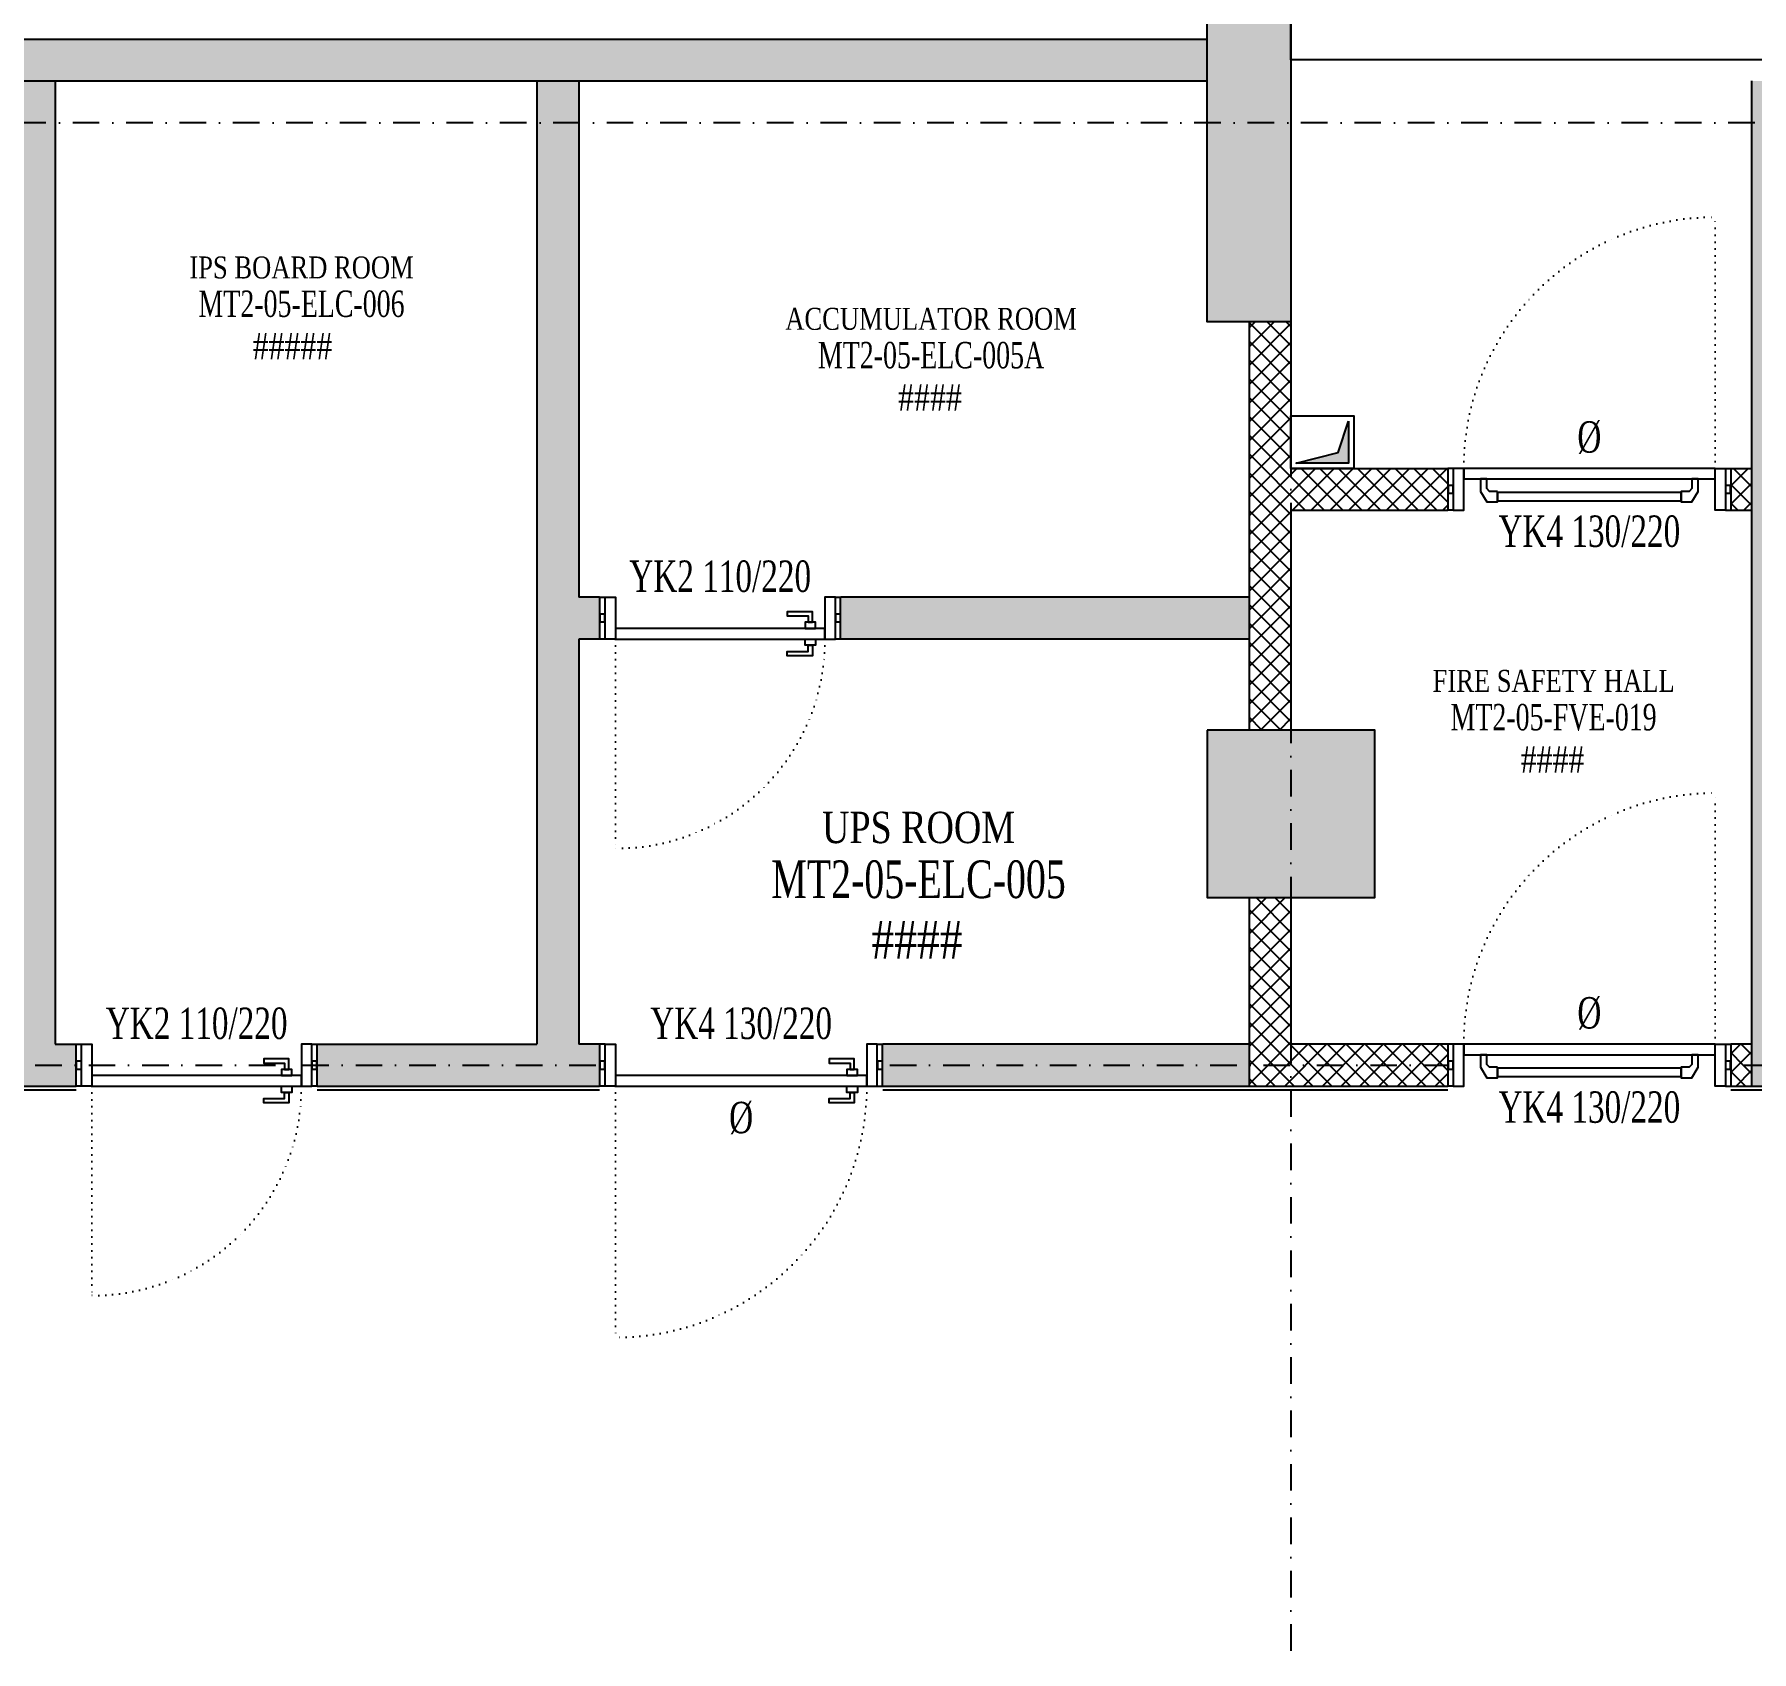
# Model space of a CAD drawing. Header units: inches. Extents: x -772 to 6765, y -813 to 4093.
# Drawn here: x 3650 to 4470, y 970 to 1742 of the extents above; entities that cross this region are included whole.
import ezdxf
from ezdxf.enums import TextEntityAlignment as Align

# ---------------------------------------------------------------- set-up
doc = ezdxf.new("R2010")
doc.units = ezdxf.units.IN
doc.header["$MEASUREMENT"] = 0
doc.set_wipeout_variables(frame=1)
doc.linetypes.add('DASHDOT', pattern=[25.4, 12.7, -6.35, 0, -6.35])
doc.linetypes.add('DOT2', pattern=[3.175, 0, -3.175])
for name, color, linetype in [('FHM_WAL_Siva', 30, 'Continuous'), ('H_GAP_Kapi_', 120, 'Continuous'), ('H_GAP_KapiIzdusum', 8, 'DOT2'), ('H_GAP_PencereIzdusum', 8, 'DOT2'), ('H_GAP_PozKapi', 9, 'Continuous'), ('H_GAP_WipeoutKapi', 255, 'DOT2'), ('H_ROM_MahalEng', 61, 'Continuous'), ('H_ROM_MahalNumarasi', 61, 'Continuous'), ('H_STR_Aks', 250, 'DASHDOT'), ('H_STR_Betonarme', 4, 'Continuous'), ('H_STR_BetonarmeTarama', 251, 'Continuous'), ('H_STR_DosemeGorunus', 98, 'Continuous'), ('H_STR_Merdiven', 190, 'Continuous'), ('H_STR_SaftNotasyon', 8, 'Continuous'), ('H_TXT_Yazi_Text', 72, 'Continuous'), ('H_WAL_DuvarBlok', 234, 'Continuous'), ('H_WAL_DuvarTaramasi', 252, 'Continuous')]:
    doc.layers.add(name, color=color, linetype=linetype)
doc.styles.add('HG', font='times.ttf')
doc.styles.add('HG_POZ', font='times.ttf')
doc.styles.add('XR_IZM_MH_PLN_04_ROM$0$HG', font='times.ttf')

# ---------------------------------------------------------------- blocks, each defined once
blk = doc.blocks.new('*U62')
at = {"layer": 'Defpoints'}
blk.add_lwpolyline([(0, 0), (430, 0), (430, -820), (0, -820)], close=True, dxfattribs=at)
at = {"layer": 'H_TXT_Yazi_Text', "style": 'HG'}
blk.add_attdef('MERDIVENADI', text='', height=20, dxfattribs=at).set_placement((215, -90), align=Align.CENTER)
blk = doc.blocks.new('*U39')
at = {"ltscale": 20}
blk.add_wipeout([(0, 3.5), (115, 3.5), (115, -23.5), (0, -23.5)], dxfattribs=at).dxf.layer = 'H_GAP_WipeoutKapi'
for points in [[(2.5, 0), (0, 0)], [(115, 0), (112.5, 0)], [(0, -20), (2.5, -20)], [(112.5, -20), (115, -20)]]:
    blk.add_lwpolyline(points)
for points in [[(2.5, -20), (7.5, -20), (7.5, 0), (2.5, 0)], [(7.5, 0), (107.5, 0), (107.5, -5), (7.5, -5)], [(101.5, 3), (101.5, 8), (89.5, 8), (89.5, 6), (99.5, 6), (99.5, 3)], [(98, 0), (103, 0), (103, 3), (98, 3)], [(112.5, -20), (107.5, -20), (107.5, 0), (112.5, 0)], [(0.2, -12), (2.3, -12), (2.3, -8), (0.2, -8)], [(101.5, -8), (101.5, -13), (89.5, -13), (89.5, -11), (99.5, -11), (99.5, -8)], [(98, -5), (103, -5), (103, -8), (98, -8)], [(112.7, -12), (114.8, -12), (114.8, -8), (112.7, -8)]]:
    blk.add_lwpolyline(points, close=True)
at = {"layer": 'H_GAP_KapiIzdusum', "linetype": 'DOT2'}
blk.add_line((7.5, 0), (7.5, 100), dxfattribs=at)
blk.add_arc((7.91, 0.41), 99.59, 359.76276, 90.23724, dxfattribs=at)
at = {"layer": 'H_WAL_DuvarBlok'}
for points in [[(0, 0), (0, -20)], [(115, 0), (115, -20)]]:
    blk.add_lwpolyline(points, dxfattribs=at)
at = {"layer": 'H_GAP_PozKapi', "color": 1, "style": 'HG_POZ'}
blk.add_attdef('K-O', text='', height=15, dxfattribs=at).set_placement((57.5, 15), align=Align.MIDDLE_CENTER)
at = {"layer": 'H_GAP_PozKapi', "color": 1, "style": 'HG_POZ', "width": 0.7}
blk.add_attdef('KAPIPOZ', text='', height=15, dxfattribs=at).set_placement((57.5, -30), align=Align.MIDDLE)
blk = doc.blocks.new('Not_Mahal')
at = {"color": 0, "style": 'XR_IZM_MH_PLN_04_ROM$0$HG', "width": 0.7}
blk.add_attdef('NO', text='', height=18, dxfattribs=at).set_placement((0, 22.5), align=Align.MIDDLE_CENTER)
blk = doc.blocks.new('*U37')
at = {"ltscale": 30}
blk.add_wipeout([(0, 3.5), (135, 3.5), (135, -23.5), (0, -23.5)], dxfattribs=at).dxf.layer = 'H_GAP_WipeoutKapi'
for points in [[(2.5, 0), (0, 0)], [(132.5, 0), (135, 0)], [(2.5, -20), (0, -20)], [(132.5, -20), (135, -20)]]:
    blk.add_lwpolyline(points)
for points in [[(0.2, -12), (2.3, -12), (2.3, -8), (0.2, -8)], [(2.5, -20), (7.5, -20), (7.5, 0), (2.5, 0)], [(7.5, 0), (127.5, 0), (127.5, -5), (7.5, -5)], [(15.5, -5), (18.5, -5), (18.5, -9.7), (19.8, -11), (23.7, -11), (23.7, -16), (18.5, -16), (15.5, -11)], [(111.3, -11), (115.2, -11), (116.5, -9.7), (116.5, -5), (119.5, -5), (119.5, -11), (116.5, -16), (111.3, -16)], [(132.5, -20), (127.5, -20), (127.5, 0), (132.5, 0)], [(132.7, -12), (134.8, -12), (134.8, -8), (132.7, -8)], [(23.7, -11.5), (111.3, -11.5), (111.3, -15.5), (23.7, -15.5)]]:
    blk.add_lwpolyline(points, close=True)
at = {"layer": 'H_GAP_PencereIzdusum', "linetype": 'DOT2'}
blk.add_line((7.5, 0), (7.5, 120), dxfattribs=at)
blk.add_arc((7.5, 0), 120, 0, 90, dxfattribs=at)
at = {"layer": 'H_WAL_DuvarBlok'}
for points in [[(0, 0), (0, -20)], [(135, 0), (135, -20)]]:
    blk.add_lwpolyline(points, dxfattribs=at)
at = {"layer": 'H_GAP_PozKapi', "color": 1, "style": 'HG_POZ', "width": 0.7}
blk.add_attdef('K-O', text='', height=15, dxfattribs=at).set_placement((67.5, 15), align=Align.MIDDLE_CENTER)
blk.add_attdef('KAPIPOZ', text='', height=15, dxfattribs=at).set_placement((67.5, -30), align=Align.MIDDLE)
blk = doc.blocks.new('*U38')
at = {"ltscale": 30}
blk.add_wipeout([(0, 3.5), (135, 3.5), (135, -23.5), (0, -23.5)], dxfattribs=at).dxf.layer = 'H_GAP_WipeoutKapi'
for points in [[(121.5, 3), (121.5, 8), (109.5, 8), (109.5, 6), (119.5, 6), (119.5, 3)], [(118, 0), (123, 0), (123, 3), (118, 3)], [(0.2, -12), (2.3, -12), (2.3, -8), (0.2, -8)], [(2.5, -20), (7.5, -20), (7.5, 0), (2.5, 0)], [(7.5, 0), (127.5, 0), (127.5, -5), (7.5, -5)], [(121.5, -8), (121.5, -13), (109.5, -13), (109.5, -11), (119.5, -11), (119.5, -8)], [(118, -5), (123, -5), (123, -8), (118, -8)], [(132.5, -20), (127.5, -20), (127.5, 0), (132.5, 0)], [(132.7, -12), (134.8, -12), (134.8, -8), (132.7, -8)]]:
    blk.add_lwpolyline(points, close=True)
for points in [[(2.5, 0), (0, 0)], [(132.5, 0), (135, 0)], [(2.5, -20), (0, -20)], [(132.5, -20), (135, -20)]]:
    blk.add_lwpolyline(points)
at = {"layer": 'H_GAP_PencereIzdusum', "linetype": 'DOT2'}
blk.add_line((7.5, 0), (7.5, 120), dxfattribs=at)
blk.add_arc((7.5, 0), 120, 0, 90, dxfattribs=at)
at = {"layer": 'H_WAL_DuvarBlok'}
for points in [[(0, 0), (0, -20)], [(135, 0), (135, -20)]]:
    blk.add_lwpolyline(points, dxfattribs=at)
at = {"layer": 'H_GAP_PozKapi', "color": 1, "style": 'HG_POZ', "width": 0.7}
blk.add_attdef('K-O', text='', height=15, dxfattribs=at).set_placement((67.5, 15), align=Align.MIDDLE_CENTER)
blk.add_attdef('KAPIPOZ', text='', height=15, dxfattribs=at).set_placement((67.5, -30), align=Align.MIDDLE)

msp = doc.modelspace()

# ---------------------------------------------------------------- hatches: boundary and pattern name
at = {"layer": 'H_STR_BetonarmeTarama'}
h = msp.add_hatch(color=256, dxfattribs=at)
h.dxf.hatch_style = 1
h.paths.add_polyline_path([(4720, 1605), (4680, 1605), (4680, 2550), (4250, 2550), (4250, 1605), (4210, 1605), (4210, 2590), (4720, 2590)])
h = msp.add_hatch(color=256, dxfattribs=at)
h.dxf.hatch_style = 1
h.paths.add_polyline_path([(4210, 1410), (4210, 1330), (4290, 1330), (4290, 1410)])
at = {"layer": 'H_STR_SaftNotasyon'}
h = msp.add_hatch(color=256, dxfattribs=at)
h.dxf.hatch_style = 1
h.paths.add_polyline_path([(4277.5, 1557.5), (4277.5, 1537.5), (4252.5, 1537.5), (4272.5, 1542.5)])
at = {"layer": 'H_WAL_DuvarTaramasi'}
for points in [[(3640, 1720), (3640, 1260), (3310, 1260), (3310, 1720), (3360, 1720), (3360, 1740), (3290, 1740), (3290, 1240), (4230, 1240), (4230, 1260), (3910, 1260), (3910, 1453.5), (4230, 1453.5), (4230, 1473.5), (3910, 1473.5), (3910, 1720), (3890, 1720), (3890, 1260), (3660, 1260), (3660, 1720)], [(3440, 1720), (4210, 1720), (4210, 1740), (3440, 1740)]]:
    msp.add_hatch(color=253, dxfattribs=at).paths.add_polyline_path(points)
h = msp.add_hatch(color=253, dxfattribs=at)
h.paths.add_polyline_path([(4700, 1267.5), (4720, 1267.5), (4720, 1605), (4700, 1605)])
h.paths.add_polyline_path([(4490, 1240), (4490, 1605), (4680, 1605), (4680, 1625), (4490, 1625), (4490, 1700), (4680, 1700), (4680, 1720), (4470, 1720), (4470, 1240)])
h = msp.add_hatch(dxfattribs=at)
h.set_pattern_fill('ANSI37', color=256, scale=2, style=0)
h.set_pattern_definition([(45, (-19270, -6865), (-4.490128, 4.490128), []), (135, (-19270, -6865), (-4.490128, -4.490128), [])])
h.paths.add_polyline_path([(4470, 1515), (4470, 1535), (4250, 1535), (4250, 1605), (4230, 1605), (4230, 1410), (4250, 1410), (4250, 1515)])
h = msp.add_hatch(dxfattribs=at)
h.set_pattern_fill('ANSI37', color=256, scale=2, style=0)
h.set_pattern_definition([(45, (-19270, -6840), (-4.490128, 4.490128), []), (135, (-19270, -6840), (-4.490128, -4.490128), [])])
h.paths.add_polyline_path([(4470, 1260), (4470, 1240), (4230, 1240), (4230, 1330), (4250, 1330), (4250, 1260)])

# ---------------------------------------------------------------- linework, layer by layer
at = {"layer": 'FHM_WAL_Siva'}
msp.add_lwpolyline([(4490, 1238), (3288, 1238), (3288, 1742), (3418, 1742), (3418, 1948), (2532, 1948), (2532, 1742), (2592, 1742), (2592, 1658), (2508, 1658), (2508, 1718), (1742, 1718), (1742, 1603), (1722, 1603), (1722, 1412), (1742, 1411.994), (1742, 1328), (1722, 1328), (1722, 1238), (1460, 1238)], dxfattribs=at)
at = {"layer": 'H_STR_Aks'}
for p, q in [((4250, 4043.005), (4250, -712.77)), ((6664.509, 1700), (-659.052, 1700))]:
    msp.add_line(p, q, dxfattribs=at)
at = {"layer": 'H_STR_Betonarme'}
for points in [[(4720, 1605), (4680, 1605), (4680, 2550), (4250, 2550), (4250, 1605), (4210, 1605), (4210, 2590), (4720, 2590)], [(4210, 1410), (4210, 1330), (4290, 1330), (4290, 1410)]]:
    msp.add_lwpolyline(points, close=True, dxfattribs=at)
at = {"layer": 'H_STR_DosemeGorunus', "color": 1}
msp.add_lwpolyline([(4250, 1560), (4280, 1560), (4280, 1535), (4250, 1535)], close=True, dxfattribs=at)
at = {"layer": 'H_STR_SaftNotasyon'}
msp.add_lwpolyline([(4277.5, 1557.5), (4277.5, 1537.5), (4252.5, 1537.5), (4272.5, 1542.5)], close=True, dxfattribs=at)
at = {"layer": 'H_WAL_DuvarBlok'}
for p, q in [((3660, 1720), (3660, 1260)), ((3890, 1720), (3890, 1260)), ((3910, 1720), (3910, 1473.5)), ((4470, 1720), (4470, 1240)), ((4250, 1515), (4470, 1515)), ((4230, 1473.5), (3910, 1473.5)), ((4230, 1453.5), (3910, 1453.5)), ((3910, 1453.5), (3910, 1260)), ((4230, 1330), (4230, 1240)), ((4250, 1330), (4250, 1260)), ((3660, 1260), (3890, 1260)), ((4230, 1260), (3910, 1260)), ((4470, 1260), (4250, 1260)), ((3290, 1240), (4490.047, 1239.988)), ((3290, 1240), (4490.047, 1240))]:
    msp.add_line(p, q, dxfattribs=at)
for points in [[(3440, 1970), (2510, 1970), (2510, 1740), (2530, 1740), (2530, 1950), (3420, 1950), (3420, 1740), (4210, 1740)], [(3440, 1720), (4210, 1720), (4210, 1740)], [(4230, 1605), (4230, 1410)], [(4250, 1605), (4250, 1535), (4470, 1535)], [(4250, 1515), (4250, 1410)]]:
    msp.add_lwpolyline(points, dxfattribs=at)

# ---------------------------------------------------------------- block references
at = {"layer": 'H_ROM_MahalNumarasi'}
ref = msp.add_blockref('Not_Mahal', (3777.581, 1613.609), dxfattribs=dict(at, xscale=0.7, yscale=0.7))
ref.add_attrib('ROOMNAME', 'IPS BOARD ROOM', dxfattribs={"layer": 'H_ROM_MahalEng', "height": 10.5, "style": 'HG', "width": 0.8}).set_placement((3777.581, 1630.934), align=Align.MIDDLE_CENTER)
ref.add_attrib('NO', 'MT2-05-ELC-006', dxfattribs={"layer": '0', "color": 0, "height": 12.6, "style": 'HG', "width": 0.7}).set_placement((3777.581, 1613.609), align=Align.MIDDLE_CENTER)
ref.add_attrib('ALAN', '#####', dxfattribs={"layer": '0', "color": 0, "height": 12.6, "style": 'HG', "width": 0.8}).set_placement((3792.281, 1593.309), align=Align.MIDDLE_RIGHT)
ref = msp.add_blockref('Not_Mahal', (4078.175, 1589.067), dxfattribs=dict(at, xscale=0.7, yscale=0.7))
ref.add_attrib('ROOMNAME', 'ACCUMULATOR ROOM', dxfattribs={"layer": 'H_ROM_MahalEng', "height": 10.5, "style": 'HG', "width": 0.8}).set_placement((4078.175, 1606.392), align=Align.MIDDLE_CENTER)
ref.add_attrib('NO', 'MT2-05-ELC-005A', dxfattribs={"layer": '0', "color": 0, "height": 12.6, "style": 'HG', "width": 0.7}).set_placement((4078.175, 1589.067), align=Align.MIDDLE_CENTER)
ref.add_attrib('ALAN', '####', dxfattribs={"layer": '0', "color": 0, "height": 12.6, "style": 'HG', "width": 0.8}).set_placement((4092.875, 1568.767), align=Align.MIDDLE_RIGHT)
ref = msp.add_blockref('Not_Mahal', (4375.429, 1416.192), dxfattribs=dict(at, xscale=0.7, yscale=0.7))
ref.add_attrib('ROOMNAME', 'FIRE SAFETY HALL', dxfattribs={"layer": 'H_ROM_MahalEng', "height": 10.5, "style": 'HG', "width": 0.8}).set_placement((4375.429, 1433.517), align=Align.MIDDLE_CENTER)
ref.add_attrib('NO', 'MT2-05-FVE-019', dxfattribs={"layer": '0', "color": 0, "height": 12.6, "style": 'HG', "width": 0.7}).set_placement((4375.429, 1416.192), align=Align.MIDDLE_CENTER)
ref.add_attrib('ALAN', '####', dxfattribs={"layer": '0', "color": 0, "height": 12.6, "style": 'HG', "width": 0.8}).set_placement((4390.129, 1395.892), align=Align.MIDDLE_RIGHT)
at = {"layer": 'H_STR_Merdiven'}
msp.add_blockref('*U62', (4250, 2550), dxfattribs=at)

# ---------------------------------------------------------------- next in the draw order: block references
at = {"layer": 'H_GAP_Kapi_'}
ref = msp.add_blockref('*U37', (4460, 1535), dxfattribs=dict(at, xscale=-1))
ref.add_attrib('KAPIPOZ', 'YK4 130/220', dxfattribs={"layer": 'H_GAP_PozKapi', "color": 1, "height": 15, "style": 'HG_POZ', "width": 0.7}).set_placement((4392.5, 1505), align=Align.MIDDLE)
ref.add_attrib('K-O', 'Ø', dxfattribs={"layer": 'H_GAP_PozKapi', "color": 1, "height": 15, "style": 'HG_POZ', "width": 0.7}).set_placement((4392.5, 1550), align=Align.MIDDLE_CENTER)
ref = msp.add_blockref('*U39', (3920, 1453.5), dxfattribs=dict(at, xscale=-1, rotation=180))
ref.add_attrib('KAPIPOZ', 'YK2 110/220', dxfattribs={"layer": 'H_GAP_PozKapi', "color": 1, "height": 15, "style": 'HG_POZ', "width": 0.7}).set_placement((3977.5, 1483.5), align=Align.MIDDLE)
ref = msp.add_blockref('*U39', (3670, 1240), dxfattribs=dict(at, xscale=-1, rotation=180))
ref.add_attrib('KAPIPOZ', 'YK2 110/220', dxfattribs={"layer": 'H_GAP_PozKapi', "color": 1, "height": 15, "style": 'HG_POZ', "width": 0.7}).set_placement((3727.5, 1270), align=Align.MIDDLE)

# ---------------------------------------------------------------- next in the draw order: linework, layer by layer
at = {"layer": 'H_STR_Aks'}
msp.add_line((-659.052, 1250), (6664.509, 1250), dxfattribs=at)

# ---------------------------------------------------------------- next in the draw order: block references
at = {"layer": 'H_ROM_MahalNumarasi'}
ref = msp.add_blockref('Not_Mahal', (4072.208, 1338.774), dxfattribs=at)
ref.add_attrib('ROOMNAME', 'UPS ROOM', dxfattribs={"layer": 'H_ROM_MahalEng', "height": 15, "style": 'HG', "width": 0.8}).set_placement((4072.208, 1363.524), align=Align.MIDDLE_CENTER)
ref.add_attrib('NO', 'MT2-05-ELC-005', dxfattribs={"layer": '0', "color": 0, "height": 18, "style": 'HG', "width": 0.7}).set_placement((4072.208, 1338.774), align=Align.MIDDLE_CENTER)
ref.add_attrib('ALAN', '####', dxfattribs={"layer": '0', "color": 0, "height": 18, "style": 'HG', "width": 0.8}).set_placement((4093.208, 1309.774), align=Align.MIDDLE_RIGHT)

# ---------------------------------------------------------------- next in the draw order: block references
at = {"layer": 'H_GAP_Kapi_'}
ref = msp.add_blockref('*U37', (4460, 1260), dxfattribs=dict(at, xscale=-1))
ref.add_attrib('KAPIPOZ', 'YK4 130/220', dxfattribs={"layer": 'H_GAP_PozKapi', "color": 1, "height": 15, "style": 'HG_POZ', "width": 0.7}).set_placement((4392.5, 1230), align=Align.MIDDLE)
ref.add_attrib('K-O', 'Ø', dxfattribs={"layer": 'H_GAP_PozKapi', "color": 1, "height": 15, "style": 'HG_POZ', "width": 0.7}).set_placement((4392.5, 1275), align=Align.MIDDLE_CENTER)
ref = msp.add_blockref('*U38', (3920, 1240), dxfattribs=dict(at, xscale=-1, rotation=180))
ref.add_attrib('KAPIPOZ', 'YK4 130/220', dxfattribs={"layer": 'H_GAP_PozKapi', "color": 1, "height": 15, "style": 'HG_POZ', "width": 0.7}).set_placement((3987.5, 1270), align=Align.MIDDLE)
ref.add_attrib('K-O', 'Ø', dxfattribs={"layer": 'H_GAP_PozKapi', "color": 1, "height": 15, "style": 'HG_POZ', "width": 0.7}).set_placement((3987.5, 1225), align=Align.MIDDLE_CENTER)

doc.saveas('drawing.dxf')
